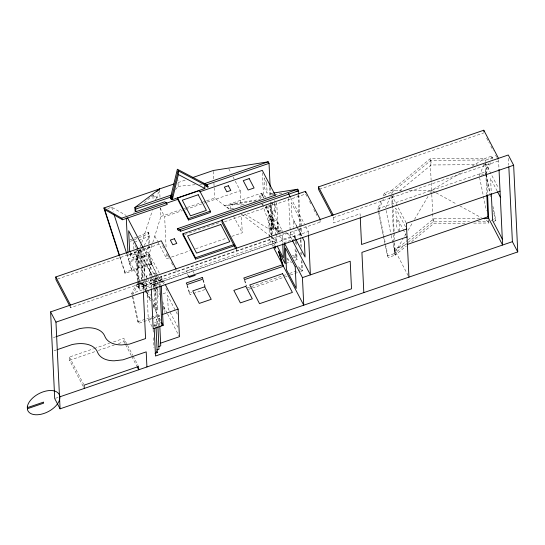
<?xml version="1.0" encoding="UTF-8"?>
<svg xmlns="http://www.w3.org/2000/svg" width="545" height="545" viewBox="0 0 545 545"><rect width="100%" height="100%" fill="white"/><g stroke="black" fill="none" stroke-linecap="round" stroke-linejoin="round"><path stroke-width="0.41" stroke-dasharray="2.73 2.04" d="M140.201 282.8L138.689 287.637L139.506 289.204L276.812 242.13L276.41 233.655M141.209 279.578L152.539 243.308M152.791 242.505L160.911 216.488L160.516 208.129M275.354 227.006L276.172 228.566L273.215 229.581L271.185 225.698L275.354 227.006L275.995 240.57L138.689 287.637L137.204 256.307L139.336 249.896M140.399 246.694L141.468 243.486M141.734 242.689L152.382 210.643M156.388 198.578L158.534 192.126M378.482 212.1L377.801 208.79L381.616 199.702M383.203 195.921L384.477 192.889L391.439 190.505L401.481 190.464M378.939 209.593L383.387 198.993M384.654 195.968L385.295 194.449L392.257 192.065L430.918 160.394L485.908 159.958L492.871 157.573L492.06 156.013L485.091 158.397L472.079 166.171M390.349 196.609L385.588 207.965L384.034 208.497M391.623 193.577L392.257 192.065L392.4 195.13M484.001 164.501L479.239 175.858L486.201 173.474L490.97 162.117M485.275 161.477L485.908 159.958L485.983 161.49M485.724 173.562L485.384 171.907L489.199 162.826M490.786 159.038L492.06 156.013M492.237 159.086L492.871 157.573M159.923 316.046L138.594 323.362L137.776 321.795L131.733 293.517L136.032 285.021L143.001 282.637L143.812 284.197L142.742 286.323L162.642 279.496L159.774 285.164M132.551 295.077L136.85 286.581L143.812 284.197M143.001 282.637L141.925 284.756L161.824 277.936L158.595 284.306L131.733 293.517M137.306 280.6L136.134 255.748L139.118 250.039M138.048 280.505L136.945 257.315L141.053 249.46L142.47 279.272M148.833 246.756L140.099 263.467L139.663 254.27L142.701 248.459M144.221 245.557L149.153 236.108L139.043 240.379M141.387 282.242L138.403 287.958L137.585 286.397L139.452 282.828M385.431 246.006L387.468 255.932L394.43 253.548L402.973 239.017M404.683 236.114L405.964 233.934M408.096 230.303L412.367 223.034M414.507 219.403L428.179 196.159M430.312 192.528L431.592 190.348L462.678 171.784M175.565 189.68L178.195 186.335L177.888 179.823M144.302 202.863L152.293 195.573L153.172 196.071L154.085 195.757L158.329 198.182M391.439 190.505L430.1 158.827L485.091 158.397M393.762 195.607L392.475 196.663L394.151 232M399.621 190.804L431.136 164.985L477.27 164.624M395.03 250.509L407.428 240.352M408.082 239.814L433.684 218.838L482.339 218.456M387.468 255.932L388.278 257.492L395.248 255.108L394.43 253.548L407.531 242.811M408.191 242.273L433.091 221.87L469.47 221.583M391.208 235.42L395.248 255.108L406.386 245.979M411.625 241.687L433.902 223.436L465.205 223.184M129.737 240.038L133.614 238.397M134.39 238.07L137.49 236.762M138.267 236.435L148.349 232.184L149.03 233.485L149.473 242.797M130.418 241.34L133.518 240.032M134.295 239.705L138.171 238.063M138.948 237.736L149.03 233.485M134.377 242.348L138.267 240.706M140.099 263.467L134.036 251.872L141.816 248.588M129.649 254.808L149.037 246.626L149.718 247.927L130.33 256.109L129.567 253.112M178.052 182.582L186.07 179.83M107.801 208.51L111.67 207.182L126.174 215.473M133.075 213.279L134.567 212.768M160.911 216.488L180.96 209.614M184.169 208.51L186.574 207.686M187.378 207.413L202.611 202.188M203.414 201.916L205.819 201.091M206.623 200.819L214.641 198.067L230.419 210.132M166.082 246.933L164.651 216.678L182.35 210.608M185.566 209.505L203.265 203.442M204.068 203.162L206.48 202.338M207.284 202.059L240.27 190.75L234.541 179.796M233.56 208.129L230.372 209.226L224.683 205.744L261.491 193.121L265.722 196.949M230.372 209.226L230.167 204.879L234.146 203.51L259.849 199.456M260.476 198.857L259.359 195.696L262.309 194.688L265.333 197.419M244.16 204.491L234.193 204.423L230.215 205.785L224.683 205.744M184.598 234.527L220.616 222.176M272.371 202.972L273.188 204.532L270.231 205.547L267.425 204.668M57.538 279.026L161.395 243.424M224.499 221.788L304.859 194.238M319.397 189.258L483.912 132.857M159.297 273.106L148.315 252.103L128.416 258.923L140.181 281.424M146.121 291.507L143.376 286.254L141.925 255.605L143.914 254.924L155.291 276.69M126.91 254.263L132.019 271.022L129.124 262.063L149.023 255.244L151.919 264.202L125.057 273.413L119.566 256.457M273.215 229.581L272.446 213.368L275.402 212.352L274.837 200.485M125.057 273.413L125.003 272.282L151.871 263.078L148.315 252.103M157.859 241.898L166.641 258.705L170.667 257.322M171.471 257.049L189.973 250.707M195.601 248.779L226.972 238.022M231.802 236.367L242.259 232.783L241.381 214.287M268.569 228.757L273.508 227.067L274.326 228.628L271.376 229.636L268.569 228.757L244.33 213.953M146.326 277.759L146.244 276.056L154.889 273.093L155.645 274.537M265.088 206.773L278.093 231.652L282.072 230.283L269.067 205.41M69.855 306.215L70.625 307.693L320.358 222.081L320.235 219.458M333.295 217.646L498.614 160.973L497.067 158.016M154.576 289.15L150.236 280.852L269.632 239.923L268.004 205.656M154.828 287.072L154.48 279.619L156.47 278.938L155.679 277.439M143.376 286.254L145.365 285.573L145.052 278.945M288.659 198.509L290.471 236.748L282.508 239.48L282.235 233.628M151.265 287.978L151.149 285.43L308.347 231.536L304.832 224.812M377.801 208.79L485.384 171.907M295.288 238.785L284.143 242.607L279.953 234.582M163.064 293.721L167.84 292.086M53.424 337.621L55.781 336.81M186.976 285.321L189.347 293.067L191.731 292.249M189.347 293.067L190.164 294.627L192.548 293.81M193.346 293.537L205.281 289.443M285.934 263.344L290.71 261.709M294.688 260.34L297.079 259.522L296.678 251.116M153.186 305.016L155.931 310.269L157.921 309.587L156.858 287.222M137.776 321.795L159.903 314.213M54.037 350.755L56.387 349.951M152.069 326.612L148.301 319.397L156.946 316.434L155.659 289.245M158.697 325.965L158.22 315.93L159.814 315.385M246.865 288.087L282.276 275.947M283.08 275.668L286.295 274.564M289.518 273.461L297.563 270.702M298.367 270.429L301.589 269.325L301.147 260.047M156.776 325.985L156.463 319.295L159.447 318.273L160.925 321.107M248.486 289.368L251.708 288.264M252.512 287.992L284.701 276.955M285.505 276.676L287.113 276.124M290.335 275.027L299.988 271.717M300.792 271.437L302.407 270.885L301.964 261.607M154.896 326.843L154.698 322.667L157.689 321.639L156.463 319.295M153.69 325.774L155.924 325.011L154.698 322.667M83.106 386.221L69.569 360.32L69.413 357.036L93.44 348.8M94.244 348.528L109.463 343.309M113.469 341.94L123.879 338.37L132.776 355.388M69.569 360.32L95.198 351.539M98.407 350.435L114.423 344.944M118.428 343.575L124.035 341.654L123.879 338.37M408.171 275.654L394.212 248.949L406.216 244.834M491.174 220.378L493.498 219.581M493.538 221.413L495.861 220.616L492.809 205.724M55.508 398.3L58.703 397.203M272.841 193.148L270.347 193.543L270.422 195.192M274.489 194.579L282.807 193.264M230.167 204.879L255.871 200.819M178.195 186.335L195.614 184.66M199.756 184.265L203.074 183.944M483.769 164.576L486.126 164.556L486.603 174.652M477.931 221.522L488.082 221.44L484.362 219.397M473.666 223.123L488.899 223L488.824 221.468M409.009 190.437L431.592 190.348L435.312 192.392M261.607 204.62L263.269 204.634M275.402 212.352L274.585 210.792L270.415 209.484L272.446 213.368M270.736 201.807L271.56 219.151L277.173 220.916L277.609 230.106L282.419 231.618M285.628 232.62L294.45 235.386L296.085 238.512M280.028 232.17L278.427 231.666L277.991 222.476L272.377 220.718L271.519 202.542M283.236 233.178L295.267 236.946L295.424 240.311M292.236 255.394L295.445 256.402L297.079 259.522M293.053 256.954L296.262 257.962L295.901 250.4M273.849 194.694L270.347 193.543L271.165 195.103M436.055 192.807L456.867 204.259M459.837 205.894L481.392 217.755M241.776 214.41L269.959 235.951M270.627 236.469L275.995 240.57L276.812 242.13M286.738 257.969L290.11 260.551M298.21 266.743L301.589 269.325L302.407 270.885L299.028 268.303M286.881 259.018L291.602 262.629M271.376 202.89L273.188 204.532M259.359 195.696L262.377 198.434M486.624 138.035L489.328 143.212M490.875 146.176L493.198 150.618M495.521 155.053L496.679 157.273M485.309 162.996L498.498 188.216M497.21 191.138L490.595 178.474L491.27 192.766M495.861 220.616L495.044 219.049L493.177 209.954M391.657 195.096L406.005 222.544M405.5 226.795L395.779 208.197L396.154 216.079L402.762 228.723M384.477 192.889L385.295 194.449M403.15 229.465L405.875 234.677M399.192 231.448L396.651 226.584L396.276 218.709L399.546 224.956L399.914 232.831M305.663 193.966L307.21 196.922M309.533 201.364L311.461 205.063M313.784 209.505L316.877 215.425M319.588 220.602L320.358 222.081M290.757 197.896L304.444 224.063M296.746 226.121L292.045 217.121L291.357 202.679L301.16 221.42L301.399 226.522M297.141 226.87L301.841 235.869L301.44 227.367M297.325 227.878L293.442 220.439L293.755 227.074M297.713 228.621L301.603 236.06M295.349 238.431L294.184 236.196L293.789 227.905M290.471 236.748L292.031 239.739M277.609 230.106L279.571 233.853M282.637 242.103L271.744 221.277L272.411 235.379M272.493 237.041L276.771 245.223M275.13 245.659L272.677 240.979L272.807 243.601L273.856 245.611M269.632 239.923L273.161 246.674M228.805 168.834L231.1 173.215M233.008 176.873L234.152 179.06M233.471 215.977L242.259 232.783M236.012 249.256L236.782 250.734L236.659 248.104M153.193 194.756L155.863 199.872M160.067 207.911L164.651 216.678M194.081 273.263L191.901 269.094L185.934 271.144L188.475 276.002M162.553 245.645L164.876 250.08M167.192 254.522L169.515 258.964M171.45 262.663L173.773 267.098M154.8 236.053L157.478 241.169M160.864 276.104L164.788 283.604M163.609 284L161.306 279.585L153.349 282.317L156.422 288.196M165.918 288.407L167.451 291.35M143.533 248.425L157.587 275.3M157.975 276.049L161.095 282.024L161.218 284.572M156.892 274.482L150.318 261.907L151.067 276.942M177.295 314.104L167.574 295.506L168.194 308.64L177.915 327.238M156.02 275.259L159.787 282.467L159.951 285.866M141.925 255.605L153.302 277.371M153.69 278.12L154.48 279.619M136.25 247.75L133.6 242.675L134.036 251.872M136.632 248.472L139.663 254.27M151.108 277.746L155.72 286.568M156.102 287.297L157.641 290.24L157.56 288.584M156.803 288.932L159.883 294.811M154.971 289.906L159.31 298.21M163.65 306.508L167.199 313.3M167.594 314.056L179.428 336.694M136.134 255.748L136.945 257.315M146.244 276.056L147 277.5M147.375 278.222L151.149 285.43M130.732 252.608L139.118 268.644L138.226 249.76M142.504 280.103L141.693 278.543L140.317 249.549M145.365 285.573L147.327 289.32M147.722 290.069L150.468 295.329M152.43 299.076L157.921 309.587M146.564 291.561L144.997 288.564L144.554 279.217M146.959 292.311L150.488 299.062M153.234 304.308L154.8 307.305L153.431 278.413L143.628 259.665L144.514 278.366M146.516 292.256L150.44 299.757M140.576 282.174L150.379 300.929M153.125 306.181L158.22 315.93M156.946 316.434L160.714 323.648M136.032 285.021L136.85 286.581M133.164 356.123L138.192 365.743M124.035 341.654L125.2 343.868M125.582 344.61L131.386 355.708M131.774 356.45L136.802 366.07M69.413 357.036L83.726 384.416M262.309 194.688L263.705 198.632M266.226 205.738L274.326 228.628M261.491 193.121L263.174 197.862M265.967 205.751L273.508 227.067M262.431 204.382L271.376 229.636M137.204 256.307L138.076 258.991L139.07 279.973M111.67 207.182L113.217 211.971M119.798 256.204L125.003 272.282M244.841 280.355L246.497 285.778M244.501 280.341L246.156 285.764M203.244 279.878L205.131 286.077M202.897 279.864L205.261 287.61M187.323 285.342L190.164 294.627M162.792 301.671L164.924 311.651M163.575 307.598L164.638 312.585M132.905 296.739L138.594 323.362M486.372 174.298L490.268 193.318M485.895 174.393L489.792 193.414M489.962 194.238L490.466 196.725M479.573 177.513L486.351 210.595M488.218 219.696L488.899 223M386.098 210.459L391.038 234.588M378.789 211.181L388.278 257.492M378.652 212.925L385.26 245.182M508.444 158.391L508.764 165.19M498.552 159.658L499.009 169.366M486.644 175.497L487.523 194.006M485.35 163.834L486.787 194.122M430.918 160.394L431.136 164.985M433.684 218.838L433.902 223.436M430.1 158.827L431.204 182.057M431.238 182.882L431.749 193.666M431.79 194.497L433.091 221.87M394.192 232.838L394.512 239.575M394.669 242.941L395.248 255.108M391.698 195.941L393.497 233.805M393.531 234.643L393.851 241.374M393.892 242.218L394.212 248.949M394.28 250.393L394.43 253.548M360.211 216.351L360.088 213.803L333.547 222.905L333.199 215.677M308.347 231.536L308.47 234.091M298.81 194.987L300.329 227.033M300.363 227.878L300.888 238.839M300.929 239.684L301.283 247.273M301.528 252.335L301.644 254.862M298.067 195.11L300.152 238.962M300.186 239.807L300.465 245.713M300.786 252.458L300.867 254.147M296.242 241.871L296.439 246.074M295.465 241.149L295.588 243.669M294.45 235.386L294.607 238.751M295.083 248.833L295.445 256.402M282.072 230.283L282.194 232.79M276.71 202.502L278.093 231.652M276.172 228.566L276.37 232.804M274.224 203.162L274.585 210.792M270.184 187.616L270.538 195.137M269.448 187.725L269.802 195.246M270.245 204.538L271.696 235.133M271.737 235.985L272.016 241.932M262.404 172.86L263.589 197.849M240.27 190.75L240.985 205.881M234.146 203.51L234.193 204.423M213.374 171.321L213.729 178.842M213.926 183.025L214.641 198.067M176.001 269.571L176.09 271.539M166.402 253.663L166.641 258.705M159.644 189.742L159.998 197.263M159.447 318.273L159.76 324.963M157.014 276.969L157.525 287.753M152.9 195.88L153.09 200.008M156.47 278.938L156.824 286.391M157.689 321.639L157.887 325.821M154.889 273.093L155.618 288.394M154.869 287.903L155.931 310.269M155.924 325.011L156.006 326.68M151.871 263.078L151.919 264.202M149.623 245.959L149.718 247.927M153.097 329.378L153.295 333.554M153.492 337.73L153.969 347.764M148.349 232.184L148.914 244.078M150.236 280.852L148.969 254.113L129.07 260.939L129.124 262.063M146.367 278.611L146.891 289.654M146.932 290.505L148.301 319.397M143.914 254.924L145.011 278.113M142.94 282.909L143.301 290.499M139.111 280.811L139.506 289.204M138.089 281.329L138.403 287.958M137.347 281.424L137.585 286.397M130.166 252.71L130.33 256.109M127.959 253.214L128.198 258.248M70.564 306.385L70.625 307.693M266.614 182.643L264.161 177.956L264.659 188.461L267.111 193.148L266.614 182.643M273.89 219.56L271.444 214.873L271.567 217.496L274.019 222.183L273.89 219.56M271.199 220.234L269.571 217.114L270.313 232.872L271.948 235.999L271.199 220.234"/><path stroke-width="0.82" d="M170.578 197.392L177.384 169.243L207.086 184.878L207.904 186.438L207.931 187.119L204.722 185.429L204.866 188.488L172.309 199.654L172.166 196.588L171.43 199.634L170.578 197.392L171.43 199.634M170.612 198.073L170.864 197.038L135.712 209.082L135.834 211.712L164.692 201.82L166.47 202.835L167.288 204.402L122.516 219.751L104.701 209.566L119.539 255.401M171.028 196.364L171.348 195.028L134.894 207.522L135.071 211.276L135.834 211.712M171.396 198.952L178.201 170.803L207.904 186.438M172.309 199.654L178.379 174.543L178.201 170.803M156.538 191.704L159.603 188.904L134.894 207.522L135.712 209.082M119.307 255.646L103.891 208.006L174.039 183.958M192.48 177.636L213.333 170.483L268.222 161.817L269.032 163.377L270.143 186.778M203.905 183.863L268.222 161.817M206.024 184.98L269.032 163.377M177.656 198.046L199.545 190.539L210.329 211.167L210.39 212.482L188.502 219.982L177.718 199.354L177.656 198.046L188.441 218.674L188.502 219.982M103.891 208.006L121.698 218.191L166.47 202.835M166.463 203.21L177.718 199.354M199.606 191.854L262.288 170.367L275.293 195.239M188.441 218.674L210.329 211.167M273.672 193.019L297.788 189.21L298.606 190.77L180.79 231.162L178.147 230.29L177.329 228.73L275.252 195.158M177.329 228.73L179.973 229.602L297.788 189.21M69.467 305.479L55.931 279.578L55.801 276.949L161.266 240.795L175.967 268.917M235.624 248.513L222.088 222.619L221.958 219.989L305.534 191.336L320.235 219.458M332.137 215.432L318.593 189.531L318.471 186.901L483.79 130.228L498.491 158.35M234.766 245.645L195.553 259.086L182.997 235.072L182.936 233.764L222.149 220.316M195.553 259.086L195.485 257.778L233.907 244.603M50.603 311.89L508.281 154.991L513.642 165.237L517.75 251.926L60.073 408.825L54.711 398.572L50.603 311.89L55.965 322.143L60.073 408.825M55.965 322.143L513.642 165.237M195.171 275.348L189.204 277.391L188.475 276.002M56.571 336.538L79.379 328.724A33.565 19.252 -27.6 0 1 104.851 336.34A33.565 19.252 -27.6 0 0 121.562 344.944L129.329 344.14L145.576 338.568L143.376 292.181M500.044 191.179L406.393 223.286L408.948 277.132M406.665 229.029L361.539 244.494L360.286 218.054M57.171 349.686L72.042 344.583A33.565 19.252 -27.6 0 1 97.514 352.199A33.565 19.252 -27.6 0 0 114.225 360.81L122.993 359.816L146.203 351.859L146.925 366.962M162.199 314.567L178.12 309.11L165.176 284.354M407.04 236.905L361.914 252.376L363.822 292.604M161.3 286.268L163.153 325.365L153.2 328.771L151.306 288.83M273.549 247.423L303.749 305.193L302.441 277.609L350.203 261.239L351.511 288.816L155.502 356.014L154.194 328.431M407.02 244.555L487.864 216.842L486.828 194.967M160.325 343.241L179.428 336.694L178.12 309.11M158.513 346.627L160.755 345.857L159.801 325.794M156.756 349.992L158.99 349.222L157.921 326.659M154.991 353.358L157.233 352.588L156.047 327.518M27.277 407.68L43.546 402.108L43.6 403.184L27.332 408.757M59.507 396.93L512.389 241.673L508.846 166.886M296.112 191.166L298.606 190.77L298.769 194.143M483.177 218.45L488.681 218.402L487.564 194.844M178.379 174.543L204.866 188.488M497.599 191.881L500.324 197.092M512.389 241.673L517.75 251.926M502.32 239.119L492.585 220.507L491.311 193.604M487.864 216.842L502.599 245.032L499.009 169.366M318.471 186.901L333.172 215.023M288.414 193.407L290.369 197.147M302.38 237.545L304.328 241.265L305.077 257.022L295.744 239.173M292.427 240.488L310.405 274.878L308.511 234.936M284.463 243.22L302.441 277.609M277.16 245.965L283.38 257.867L282.712 243.765M278.638 251.776L283.407 266.28L244.603 279.578L243.792 278.018L282.589 264.72L278.604 251.122L285.137 263.616L284.224 244.283M274.551 246.946L275.252 248.288L275.164 246.32M207.393 186.077L207.931 187.119M221.958 219.989L236.659 248.104M182.936 233.764L195.485 257.778M179.973 229.602L180.79 231.162M127.53 217.823L143.144 247.682M138.185 248.942L128.654 230.719L129.587 250.421L130.35 251.879M121.698 218.191L122.516 219.751M161.667 322.524L163.153 325.365M156.619 351.416L157.233 352.588M137.19 366.812L138.737 369.769L138.58 366.485L84.114 385.158L84.271 388.442M55.801 276.949L70.503 305.071M113.994 214.362L126.651 253.459M483.79 130.228L483.851 131.543M305.534 191.336L305.602 192.651M279.422 252.682L279.456 253.336M207.086 184.878L207.12 185.559M159.951 285.866L161.845 325.808M126.29 217.986L127.918 252.376M27.325 406.788L27.454 409.595A17.651 10.123 -27.6 0 0 52.77 408.723A17.651 10.123 -27.6 0 0 51.911 390.554A17.651 10.123 -27.6 0 0 27.325 406.788M198.223 194.749L182.303 200.206L190.471 215.827L206.391 210.37L198.223 194.749M228.355 185.756L224.377 187.119L226.822 191.806L230.808 190.437L228.355 185.756M249.201 178.61L243.234 180.654L248.132 190.028L254.099 187.977L249.201 178.61M174.345 238.73L170.367 240.093L172.813 244.78L176.798 243.411L174.345 238.73M220.834 224.526L187.582 235.924L196.568 253.105L229.813 241.708L220.834 224.526M202.188 277.541L186.267 283.005L187.085 284.565L203.006 279.108L202.188 277.541M204.688 286.82L192.753 290.914L199.286 303.408L211.222 299.314L204.688 286.82M245.781 286.316L233.839 290.403L240.372 302.904L252.315 298.81L245.781 286.316M282.589 273.692L249.76 284.946L259.556 303.694L292.392 292.44L282.589 273.692M295.22 266.778L285.416 248.029L286.445 269.7L296.248 288.448L295.22 266.778"/></g></svg>
